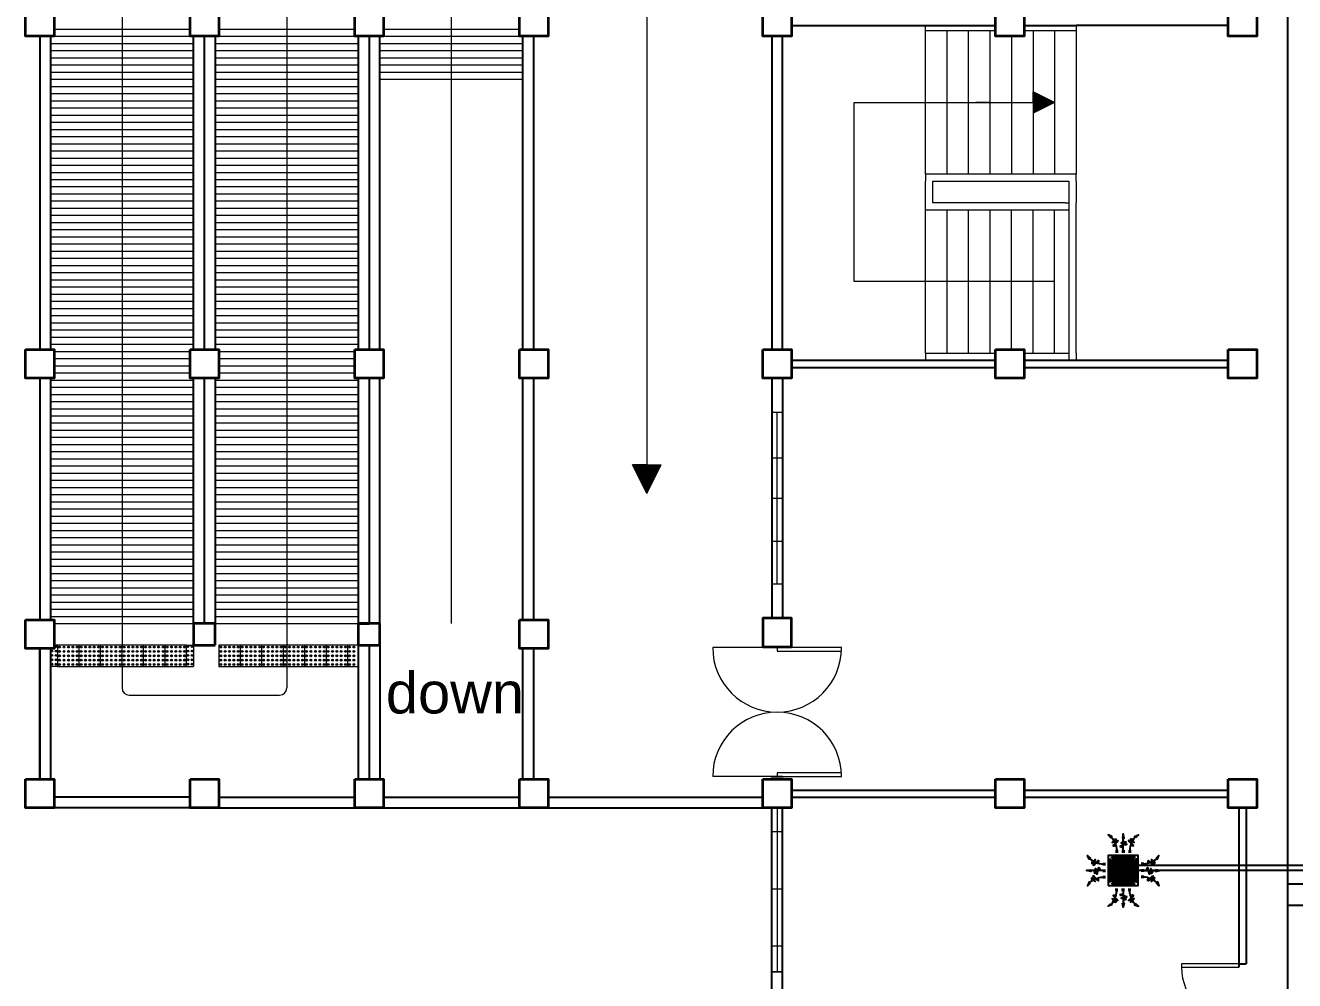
# Model space of a CAD drawing. Header units: millimetres. Extents: x 103 to 228, y 86 to 129.
# Drawn here: x 103.2 to 120.93, y 95.82 to 109.16 of the extents above; entities that cross this region are included whole.
import ezdxf

# ---------------------------------------------------------------- set-up
doc = ezdxf.new("R2010")
doc.units = ezdxf.units.MM
for name, color, linetype in [('AIR', 7, 'Continuous'), ('AIR-00', 8, 'Continuous'), ('AIR-01', 105, 'Continuous'), ('AIR-02', 2, 'Continuous'), ('AIR-04', 40, 'Continuous'), ('exhaust', 130, 'Continuous'), ('fcu line', 3, 'Continuous'), ('fcu return', 240, 'Continuous')]:
    doc.layers.add(name, color=color, linetype=linetype)
doc.styles.add('SWISSLT175', font='swissl.ttf', dxfattribs={"height": 0.175})

# ---------------------------------------------------------------- blocks, each defined once
blk = doc.blocks.new('FCU-13000P (CASSETTE SPLIT)')
at = {"layer": 'AIR-00', "ltscale": 3}
for p, q in [((0, 0.523), (0, 1)), ((-0.193, 0.558), (-0.193, 0.487)), ((-0.162, 0.558), (-0.162, 0.487)), ((-0.016, 0.558), (-0.016, 0.487)), ((0.016, 0.558), (0.016, 0.487)), ((0.162, 0.558), (0.162, 0.487)), ((0.193, 0.558), (0.193, 0.487)), ((-0.523, 0), (-1, 0)), ((-0.558, 0.193), (-0.487, 0.193)), ((-0.558, 0.162), (-0.487, 0.162)), ((-0.558, 0.016), (-0.487, 0.016)), ((0.558, 0.193), (0.487, 0.193)), ((0.558, 0.162), (0.487, 0.162)), ((0.558, 0.016), (0.487, 0.016)), ((0.523, 0), (1, 0)), ((-0.558, -0.016), (-0.487, -0.016)), ((-0.558, -0.162), (-0.487, -0.162)), ((-0.558, -0.193), (-0.487, -0.193)), ((0.558, -0.016), (0.487, -0.016)), ((0.558, -0.162), (0.487, -0.162)), ((0.558, -0.193), (0.487, -0.193)), ((-0.193, -0.558), (-0.193, -0.487)), ((-0.162, -0.558), (-0.162, -0.487)), ((-0.016, -0.558), (-0.016, -0.487)), ((0, -0.523), (0, -1)), ((0.016, -0.558), (0.016, -0.487)), ((0.162, -0.558), (0.162, -0.487)), ((0.193, -0.558), (0.193, -0.487))]:
    blk.add_line(p, q, dxfattribs=at)
at = {"layer": 'AIR-00'}
for p, q in [((0.295, -0.295), (-0.295, 0.295)), ((0.295, 0.295), (-0.295, -0.295))]:
    blk.add_line(p, q, dxfattribs=at)
at = {"layer": 'AIR-00', "ltscale": 3}
for points in [[(-0.335, 0.895), (-0.311, 0.932), (-0.416, 0.973)], [(-0.022, 0.89), (0.022, 0.89), (0, 1)], [(0.335, 0.895), (0.311, 0.932), (0.416, 0.973)], [(-0.895, 0.335), (-0.932, 0.311), (-0.973, 0.416)], [(0.895, 0.335), (0.932, 0.311), (0.973, 0.416)], [(-0.89, 0.022), (-0.89, -0.022), (-1, 0)], [(0.89, 0.022), (0.89, -0.022), (1, 0)], [(-0.895, -0.335), (-0.932, -0.311), (-0.973, -0.416)], [(0.895, -0.335), (0.932, -0.311), (0.973, -0.416)], [(-0.335, -0.895), (-0.311, -0.932), (-0.416, -0.973)], [(-0.022, -0.89), (0.022, -0.89), (0, -1)], [(0.335, -0.895), (0.311, -0.932), (0.416, -0.973)]]:
    blk.add_lwpolyline(points, close=True, dxfattribs=at)
at = {"layer": 'AIR-00'}
for points in [[(-0.323, 0.914, -0.171809), (-0.178, 0.558), (-0.178, 0.522)], [(0.323, 0.914, 0.171809), (0.178, 0.558), (0.178, 0.522)], [(-0.914, 0.323, 0.171809), (-0.558, 0.178), (-0.522, 0.178)], [(0.914, 0.323, -0.171809), (0.558, 0.178), (0.522, 0.178)], [(-0.914, -0.323, -0.171809), (-0.558, -0.178), (-0.522, -0.178)], [(0.914, -0.323, 0.171809), (0.558, -0.178), (0.522, -0.178)], [(-0.323, -0.914, 0.171809), (-0.178, -0.558), (-0.178, -0.522)], [(0.323, -0.914, -0.171809), (0.178, -0.558), (0.178, -0.522)]]:
    blk.add_lwpolyline(points, format="xyb", dxfattribs=at)
for points in [[(-0.26, -0.26), (0.26, -0.26), (0.26, 0.26), (-0.26, 0.26)], [(-0.21, -0.21), (0.21, -0.21), (0.21, 0.21), (-0.21, 0.21)], [(-0.16, -0.16), (0.16, -0.16), (0.16, 0.16), (-0.16, 0.16)], [(-0.11, -0.11), (0.11, -0.11), (0.11, 0.11), (-0.11, 0.11)], [(-0.06, -0.06), (0.06, -0.06), (0.06, 0.06), (-0.06, 0.06)]]:
    blk.add_lwpolyline(points, close=True, dxfattribs=at)
at = {"layer": 'AIR-00', "ltscale": 3}
for points in [[(-0.268, 0.84), (-0.231, 0.852), (-0.134, 0.882), (-0.422, 0.704), (0.005, 0.903), (-0.358, 0.645), (-0.239, 0.678), (-0.199, 0.69)], [(0.268, 0.84), (0.231, 0.852), (0.134, 0.882), (0.422, 0.704), (-0.005, 0.903), (0.358, 0.645), (0.239, 0.678), (0.199, 0.69)], [(-0.84, 0.268), (-0.852, 0.231), (-0.882, 0.134), (-0.704, 0.422), (-0.903, -0.005), (-0.645, 0.358), (-0.678, 0.239), (-0.69, 0.199)], [(0.84, 0.268), (0.852, 0.231), (0.882, 0.134), (0.704, 0.422), (0.903, -0.005), (0.645, 0.358), (0.678, 0.239), (0.69, 0.199)], [(-0.84, -0.268), (-0.852, -0.231), (-0.882, -0.134), (-0.704, -0.422), (-0.903, 0.005), (-0.645, -0.358), (-0.678, -0.239), (-0.69, -0.199)], [(0.84, -0.268), (0.852, -0.231), (0.882, -0.134), (0.704, -0.422), (0.903, 0.005), (0.645, -0.358), (0.678, -0.239), (0.69, -0.199)], [(-0.268, -0.84), (-0.231, -0.852), (-0.134, -0.882), (-0.422, -0.704), (0.005, -0.903), (-0.358, -0.645), (-0.239, -0.678), (-0.199, -0.69)], [(0.268, -0.84), (0.231, -0.852), (0.134, -0.882), (0.422, -0.704), (-0.005, -0.903), (0.358, -0.645), (0.239, -0.678), (0.199, -0.69)]]:
    blk.add_open_spline(points, degree=3, knots=[0.0032834, 0.0032834, 0.0032834, 0.0032834, 0.0712567, 0.1924075, 0.3347111, 0.5062145, 0.5813292, 0.5813292, 0.5813292, 0.5813292], dxfattribs=at)
for points in [[(0, 0.8), (0.077, 0.776), (-0.058, 0.755), (0.098, 0.718), (-0.087, 0.663), (0, 0.631)], [(-0.8, 0), (-0.776, -0.077), (-0.755, 0.058), (-0.718, -0.098), (-0.663, 0.087), (-0.631, 0)], [(0.8, 0), (0.776, -0.077), (0.755, 0.058), (0.718, -0.098), (0.663, 0.087), (0.631, 0)], [(0, -0.8), (0.077, -0.776), (-0.058, -0.755), (0.098, -0.718), (-0.087, -0.663), (0, -0.631)]]:
    blk.add_spline(points, degree=3, dxfattribs=at)
for points in [[(-0.416, 0.973), (-0.335, 0.895), (-0.311, 0.932)], [(0, 1), (-0.022, 0.89), (0.022, 0.89)], [(0.416, 0.973), (0.335, 0.895), (0.311, 0.932)], [(-0.973, 0.416), (-0.895, 0.335), (-0.932, 0.311)], [(0.973, 0.416), (0.895, 0.335), (0.932, 0.311)], [(-1, 0), (-0.89, 0.022), (-0.89, -0.022)], [(1, 0), (0.89, 0.022), (0.89, -0.022)], [(-0.973, -0.416), (-0.895, -0.335), (-0.932, -0.311)], [(0.973, -0.416), (0.895, -0.335), (0.932, -0.311)], [(-0.416, -0.973), (-0.335, -0.895), (-0.311, -0.932)], [(0, -1), (-0.022, -0.89), (0.022, -0.89)], [(0.416, -0.973), (0.335, -0.895), (0.311, -0.932)]]:
    blk.add_solid(points, dxfattribs=at)
at = {"layer": 'AIR-01'}
for points in [[(-0.31, 0.372), (0.31, 0.372), (0.31, 0.348), (-0.31, 0.348)], [(-0.373, 0.31), (-0.348, 0.31), (-0.348, -0.31), (-0.373, -0.31)], [(0.372, 0.31), (0.348, 0.31), (0.348, -0.31), (0.372, -0.31)], [(-0.31, -0.373), (0.31, -0.373), (0.31, -0.348), (-0.31, -0.348)]]:
    blk.add_lwpolyline(points, close=True, dxfattribs=at)
at = {"layer": 'AIR-02'}
blk.add_lwpolyline([(-0.26, -0.31), (0.26, -0.31, 0.414214), (0.31, -0.26), (0.31, 0.26, 0.414214), (0.26, 0.31), (-0.26, 0.31, 0.414214), (-0.31, 0.26), (-0.31, -0.26, 0.414214)], format="xyb", close=True, dxfattribs=at)
at = {"layer": 'AIR-04'}
blk.add_lwpolyline([(-0.41, -0.41), (0.41, -0.41), (0.41, 0.41), (-0.41, 0.41)], close=True, dxfattribs=at)

msp = doc.modelspace()

# ---------------------------------------------------------------- linework, layer by layer
at = {"color": 8, "lineweight": 9}
for p, q in [((104.55, 113.707), (104.55, 100.507)), ((109.15, 100.807), (109.15, 113.707)), ((106.85, 110.891), (106.85, 99.907)), ((111.879, 110.339), (111.879, 103.021)), ((103.6, 109.107), (105.5, 109.107)), ((105.9, 109.107), (107.8, 109.107)), ((108.2, 109.107), (110.1, 109.107)), ((115.775, 109.082), (115.775, 109.157)), ((115.775, 107.082), (115.775, 109.082)), ((116.75, 109.082), (115.775, 109.082)), ((116.075, 107.082), (116.075, 109.082)), ((116.375, 107.082), (116.375, 109.082)), ((116.675, 107.082), (116.675, 109.082)), ((117.875, 109.082), (117.15, 109.082)), ((117.275, 109.082), (117.275, 107.082)), ((117.575, 109.082), (117.575, 107.082)), ((117.875, 109.157), (117.875, 109.082)), ((117.875, 109.082), (117.875, 107.082)), ((103.55, 109.007), (105.55, 109.007)), ((103.55, 108.907), (105.55, 108.907)), ((105.85, 109.007), (107.85, 109.007)), ((105.85, 108.907), (107.85, 108.907)), ((108.15, 109.007), (110.15, 109.007)), ((108.15, 108.907), (110.15, 108.907)), ((116.975, 109.007), (116.975, 107.082)), ((103.55, 108.807), (105.55, 108.807)), ((103.55, 108.707), (105.55, 108.707)), ((105.85, 108.807), (107.85, 108.807)), ((105.85, 108.707), (107.85, 108.707)), ((108.15, 108.807), (110.15, 108.807)), ((108.15, 108.707), (110.15, 108.707)), ((103.55, 108.607), (105.55, 108.607)), ((103.55, 108.507), (105.55, 108.507)), ((105.85, 108.607), (107.85, 108.607)), ((105.85, 108.507), (107.85, 108.507)), ((108.15, 108.607), (110.15, 108.607)), ((108.15, 108.507), (110.15, 108.507)), ((103.55, 108.407), (105.55, 108.407)), ((105.85, 108.407), (107.85, 108.407)), ((108.15, 108.407), (110.15, 108.407)), ((103.55, 108.307), (105.55, 108.307)), ((103.55, 108.207), (105.55, 108.207)), ((105.85, 108.307), (107.85, 108.307)), ((105.85, 108.207), (107.85, 108.207)), ((117.275, 108.082), (117.275, 108.232)), ((117.575, 108.082), (117.275, 108.232)), ((117.285, 108.082), (117.285, 108.227)), ((117.295, 108.082), (117.295, 108.222)), ((117.305, 108.082), (117.305, 108.217)), ((117.315, 108.082), (117.315, 108.212)), ((117.325, 108.082), (117.325, 108.207)), ((117.335, 108.082), (117.335, 108.202)), ((117.345, 108.082), (117.345, 108.197)), ((117.355, 108.082), (117.355, 108.192)), ((117.365, 108.082), (117.365, 108.187)), ((117.375, 108.082), (117.375, 108.182)), ((117.385, 108.082), (117.385, 108.177)), ((117.395, 108.082), (117.395, 108.172)), ((117.405, 108.082), (117.405, 108.167)), ((117.415, 108.082), (117.415, 108.162)), ((117.425, 108.082), (117.425, 108.157)), ((117.435, 108.082), (117.435, 108.152)), ((103.55, 108.107), (105.55, 108.107)), ((103.55, 108.007), (105.55, 108.007)), ((105.85, 108.107), (107.85, 108.107)), ((105.85, 108.007), (107.85, 108.007)), ((114.775, 105.582), (114.775, 108.082)), ((114.775, 108.082), (117.275, 108.082)), ((116.675, 108.082), (116.475, 108.082)), ((116.675, 108.082), (116.875, 108.082)), ((117.275, 108.082), (117.575, 108.082)), ((117.275, 108.082), (117.275, 107.932)), ((117.575, 108.082), (117.275, 107.932)), ((117.285, 108.082), (117.285, 107.937)), ((117.295, 108.082), (117.295, 107.942)), ((117.305, 108.082), (117.305, 107.947)), ((117.315, 108.082), (117.315, 107.952)), ((117.325, 108.082), (117.325, 107.957)), ((117.335, 108.082), (117.335, 107.962)), ((117.345, 108.082), (117.345, 107.967)), ((117.355, 108.082), (117.355, 107.972)), ((117.365, 108.082), (117.365, 107.977)), ((117.375, 108.082), (117.375, 107.982)), ((117.385, 108.082), (117.385, 107.987)), ((117.395, 108.082), (117.395, 107.992)), ((117.405, 108.082), (117.405, 107.997)), ((117.415, 108.082), (117.415, 108.002)), ((117.425, 108.082), (117.425, 108.007)), ((117.435, 108.082), (117.435, 108.012)), ((117.445, 108.082), (117.445, 108.147)), ((117.445, 108.082), (117.445, 108.017)), ((117.455, 108.082), (117.455, 108.142)), ((117.455, 108.082), (117.455, 108.022)), ((117.465, 108.082), (117.465, 108.137)), ((117.465, 108.082), (117.465, 108.027)), ((117.475, 108.082), (117.475, 108.132)), ((117.475, 108.082), (117.475, 108.032)), ((117.485, 108.082), (117.485, 108.127)), ((117.485, 108.082), (117.485, 108.037)), ((117.495, 108.082), (117.495, 108.122)), ((117.495, 108.082), (117.495, 108.042)), ((117.505, 108.082), (117.505, 108.117)), ((117.505, 108.082), (117.505, 108.047)), ((117.515, 108.082), (117.515, 108.112)), ((117.515, 108.082), (117.515, 108.052)), ((117.525, 108.082), (117.525, 108.107)), ((117.525, 108.082), (117.525, 108.057)), ((117.535, 108.082), (117.535, 108.102)), ((117.535, 108.082), (117.535, 108.062)), ((117.545, 108.082), (117.545, 108.097)), ((117.545, 108.082), (117.545, 108.067)), ((117.555, 108.082), (117.555, 108.092)), ((117.555, 108.082), (117.555, 108.072)), ((117.565, 108.082), (117.565, 108.087)), ((117.565, 108.082), (117.565, 108.077)), ((103.55, 107.907), (105.55, 107.907)), ((103.55, 107.807), (105.55, 107.807)), ((105.85, 107.907), (107.85, 107.907)), ((105.85, 107.807), (107.85, 107.807)), ((103.55, 107.707), (105.55, 107.707)), ((105.85, 107.707), (107.85, 107.707)), ((103.55, 107.607), (105.55, 107.607)), ((103.55, 107.507), (105.55, 107.507)), ((105.85, 107.607), (107.85, 107.607)), ((105.85, 107.507), (107.85, 107.507)), ((103.55, 107.407), (105.55, 107.407)), ((103.55, 107.307), (105.55, 107.307)), ((105.85, 107.407), (107.85, 107.407)), ((105.85, 107.307), (107.85, 107.307)), ((103.55, 107.207), (105.55, 107.207)), ((103.55, 107.107), (105.55, 107.107)), ((105.85, 107.207), (107.85, 107.207)), ((105.85, 107.107), (107.85, 107.107)), ((103.55, 107.007), (105.55, 107.007)), ((103.55, 106.907), (105.55, 106.907)), ((105.55, 106.957), (105.55, 106.657)), ((105.85, 107.007), (107.85, 107.007)), ((105.85, 106.657), (105.85, 106.957)), ((105.85, 106.907), (107.85, 106.907)), ((107.85, 106.957), (107.85, 106.657)), ((108.15, 106.657), (108.15, 106.957)), ((110.15, 106.957), (110.15, 106.657)), ((117.875, 107.082), (115.775, 107.082)), ((115.775, 107.082), (115.775, 106.982)), ((115.775, 106.682), (115.775, 106.982)), ((115.875, 106.682), (115.875, 106.982)), ((115.875, 106.982), (117.725, 106.982)), ((117.725, 106.982), (117.775, 106.982)), ((117.775, 106.982), (117.775, 106.682)), ((117.875, 106.982), (117.875, 107.082)), ((117.875, 106.982), (117.875, 106.682)), ((103.55, 106.807), (105.55, 106.807)), ((105.85, 106.807), (107.85, 106.807)), ((103.55, 106.707), (105.55, 106.707)), ((103.55, 106.607), (105.55, 106.607)), ((105.85, 106.707), (107.85, 106.707)), ((105.85, 106.607), (107.85, 106.607)), ((115.775, 104.582), (115.775, 106.682)), ((115.775, 106.582), (117.775, 106.582)), ((117.725, 106.682), (115.875, 106.682)), ((116.075, 104.582), (116.075, 106.582)), ((116.375, 104.582), (116.375, 106.582)), ((116.675, 104.582), (116.675, 106.582)), ((116.975, 104.632), (116.975, 106.582)), ((117.275, 104.582), (117.275, 106.582)), ((117.575, 104.582), (117.575, 106.582)), ((117.725, 106.682), (117.775, 106.682)), ((117.775, 106.682), (117.775, 104.482)), ((117.875, 106.582), (117.875, 106.682)), ((117.875, 104.582), (117.875, 106.582)), ((103.55, 106.507), (105.55, 106.507)), ((103.55, 106.407), (105.55, 106.407)), ((105.85, 106.507), (107.85, 106.507)), ((105.85, 106.407), (107.85, 106.407)), ((103.55, 106.307), (105.55, 106.307)), ((103.55, 106.207), (105.55, 106.207)), ((105.85, 106.307), (107.85, 106.307)), ((105.85, 106.207), (107.85, 106.207)), ((103.55, 106.107), (105.55, 106.107)), ((105.85, 106.107), (107.85, 106.107)), ((103.55, 106.007), (105.55, 106.007)), ((103.55, 105.907), (105.55, 105.907)), ((105.85, 106.007), (107.85, 106.007)), ((105.85, 105.907), (107.85, 105.907)), ((103.55, 105.807), (105.55, 105.807)), ((103.55, 105.707), (105.55, 105.707)), ((105.85, 105.807), (107.85, 105.807)), ((105.85, 105.707), (107.85, 105.707)), ((103.55, 105.607), (105.55, 105.607)), ((103.55, 105.507), (105.55, 105.507)), ((105.85, 105.607), (107.85, 105.607)), ((105.85, 105.507), (107.85, 105.507)), ((115.775, 105.582), (114.775, 105.582)), ((117.575, 105.582), (115.775, 105.582)), ((103.55, 105.407), (105.55, 105.407)), ((105.85, 105.407), (107.85, 105.407)), ((103.55, 105.307), (105.55, 105.307)), ((103.55, 105.207), (105.55, 105.207)), ((105.85, 105.307), (107.85, 105.307)), ((105.85, 105.207), (107.85, 105.207)), ((103.55, 105.107), (105.55, 105.107)), ((103.55, 105.007), (105.55, 105.007)), ((105.85, 105.107), (107.85, 105.107)), ((105.85, 105.007), (107.85, 105.007)), ((103.55, 104.907), (105.55, 104.907)), ((103.55, 104.807), (105.55, 104.807)), ((105.85, 104.907), (107.85, 104.907)), ((105.85, 104.807), (107.85, 104.807)), ((103.55, 104.707), (105.55, 104.707)), ((103.6, 104.607), (105.5, 104.607)), ((105.85, 104.707), (107.85, 104.707)), ((105.9, 104.607), (107.8, 104.607)), ((103.6, 104.507), (105.5, 104.507)), ((105.9, 104.507), (107.8, 104.507)), ((115.775, 104.582), (115.775, 104.482)), ((115.775, 104.582), (116.75, 104.582)), ((117.15, 104.582), (117.775, 104.582)), ((117.875, 104.582), (117.875, 104.482)), ((103.6, 104.407), (105.5, 104.407)), ((103.6, 104.307), (105.5, 104.307)), ((105.9, 104.407), (107.8, 104.407)), ((105.9, 104.307), (107.8, 104.307)), ((103.55, 104.207), (105.55, 104.207)), ((103.55, 104.107), (105.55, 104.107)), ((105.85, 104.207), (107.85, 104.207)), ((105.85, 104.107), (107.85, 104.107)), ((103.55, 104.007), (105.55, 104.007)), ((103.55, 103.907), (105.55, 103.907)), ((105.85, 104.007), (107.85, 104.007)), ((105.85, 103.907), (107.85, 103.907)), ((103.55, 103.807), (105.55, 103.807)), ((105.85, 103.807), (107.85, 103.807)), ((113.625, 103.757), (113.775, 103.757)), ((113.625, 102.557), (113.625, 103.757)), ((113.7, 101.357), (113.7, 103.757)), ((113.775, 103.757), (113.775, 101.357)), ((103.55, 103.707), (105.55, 103.707)), ((103.55, 103.607), (105.55, 103.607)), ((105.85, 103.707), (107.85, 103.707)), ((105.85, 103.607), (107.85, 103.607)), ((103.55, 103.507), (105.55, 103.507)), ((103.55, 103.407), (105.55, 103.407)), ((105.85, 103.507), (107.85, 103.507)), ((105.85, 103.407), (107.85, 103.407)), ((103.55, 103.307), (105.55, 103.307)), ((103.55, 103.207), (105.55, 103.207)), ((105.85, 103.307), (107.85, 103.307)), ((105.85, 103.207), (107.85, 103.207)), ((103.55, 103.107), (105.55, 103.107)), ((103.55, 103.007), (105.55, 103.007)), ((105.85, 103.107), (107.85, 103.107)), ((105.85, 103.007), (107.85, 103.007)), ((111.879, 103.021), (111.679, 103.021)), ((111.879, 102.621), (111.679, 103.021)), ((111.879, 103.011), (111.684, 103.011)), ((111.879, 103.021), (112.079, 103.021)), ((111.879, 102.621), (112.079, 103.021)), ((111.879, 103.011), (112.074, 103.011)), ((113.625, 103.12), (113.775, 103.12)), ((103.55, 102.907), (105.55, 102.907)), ((105.85, 102.907), (107.85, 102.907)), ((111.879, 103.001), (111.689, 103.001)), ((111.879, 102.991), (111.694, 102.991)), ((111.879, 102.981), (111.699, 102.981)), ((111.879, 102.971), (111.704, 102.971)), ((111.879, 102.961), (111.709, 102.961)), ((111.879, 102.951), (111.714, 102.951)), ((111.879, 102.941), (111.719, 102.941)), ((111.879, 102.931), (111.724, 102.931)), ((111.879, 102.931), (111.724, 102.931)), ((111.879, 102.921), (111.729, 102.921)), ((111.879, 102.911), (111.734, 102.911)), ((111.879, 102.901), (111.739, 102.901)), ((111.879, 102.891), (111.744, 102.891)), ((111.879, 102.881), (111.749, 102.881)), ((111.879, 102.871), (111.754, 102.871)), ((111.879, 102.861), (111.759, 102.861)), ((111.879, 102.851), (111.764, 102.851)), ((111.879, 102.841), (111.769, 102.841)), ((111.879, 102.831), (111.774, 102.831)), ((111.879, 103.001), (112.069, 103.001)), ((112.064, 102.991), (111.879, 102.991)), ((112.059, 102.981), (111.879, 102.981)), ((112.054, 102.971), (111.879, 102.971)), ((112.049, 102.961), (111.879, 102.961)), ((112.044, 102.951), (111.879, 102.951)), ((112.039, 102.941), (111.879, 102.941)), ((112.034, 102.931), (111.879, 102.931)), ((112.034, 102.931), (111.879, 102.931)), ((112.029, 102.921), (111.879, 102.921)), ((112.024, 102.911), (111.879, 102.911)), ((112.019, 102.901), (111.879, 102.901)), ((112.014, 102.891), (111.879, 102.891)), ((112.009, 102.881), (111.879, 102.881)), ((112.004, 102.871), (111.879, 102.871)), ((111.999, 102.861), (111.879, 102.861)), ((111.994, 102.851), (111.879, 102.851)), ((111.989, 102.841), (111.879, 102.841)), ((111.984, 102.831), (111.879, 102.831)), ((103.55, 102.807), (105.55, 102.807)), ((103.55, 102.707), (105.55, 102.707)), ((105.85, 102.807), (107.85, 102.807)), ((105.85, 102.707), (107.85, 102.707)), ((111.879, 102.821), (111.779, 102.821)), ((111.879, 102.811), (111.784, 102.811)), ((111.879, 102.801), (111.789, 102.801)), ((111.879, 102.791), (111.794, 102.791)), ((111.879, 102.781), (111.799, 102.781)), ((111.879, 102.771), (111.804, 102.771)), ((111.879, 102.761), (111.809, 102.761)), ((111.879, 102.751), (111.814, 102.751)), ((111.879, 102.741), (111.819, 102.741)), ((111.879, 102.731), (111.824, 102.731)), ((111.879, 102.721), (111.829, 102.721)), ((111.879, 102.711), (111.834, 102.711)), ((111.879, 102.701), (111.839, 102.701)), ((111.879, 102.691), (111.844, 102.691)), ((111.879, 102.681), (111.849, 102.681)), ((111.879, 102.671), (111.854, 102.671)), ((111.879, 102.661), (111.859, 102.661)), ((111.979, 102.821), (111.879, 102.821)), ((111.974, 102.811), (111.879, 102.811)), ((111.969, 102.801), (111.879, 102.801)), ((111.964, 102.791), (111.879, 102.791)), ((111.959, 102.781), (111.879, 102.781)), ((111.954, 102.771), (111.879, 102.771)), ((111.949, 102.761), (111.879, 102.761)), ((111.944, 102.751), (111.879, 102.751)), ((111.939, 102.741), (111.879, 102.741)), ((111.934, 102.731), (111.879, 102.731)), ((111.929, 102.721), (111.879, 102.721)), ((111.924, 102.711), (111.879, 102.711)), ((111.919, 102.701), (111.879, 102.701)), ((111.914, 102.691), (111.879, 102.691)), ((111.909, 102.681), (111.879, 102.681)), ((111.904, 102.671), (111.879, 102.671)), ((111.899, 102.661), (111.879, 102.661)), ((103.55, 102.607), (105.55, 102.607)), ((103.55, 102.507), (105.55, 102.507)), ((105.85, 102.607), (107.85, 102.607)), ((105.85, 102.507), (107.85, 102.507)), ((111.879, 102.651), (111.864, 102.651)), ((111.879, 102.641), (111.869, 102.641)), ((111.879, 102.631), (111.874, 102.631)), ((111.894, 102.651), (111.879, 102.651)), ((111.889, 102.641), (111.879, 102.641)), ((111.884, 102.631), (111.879, 102.631)), ((113.625, 102.557), (113.625, 101.357)), ((113.625, 102.557), (113.775, 102.557)), ((103.55, 102.407), (105.55, 102.407)), ((103.55, 102.307), (105.55, 102.307)), ((105.85, 102.407), (107.85, 102.407)), ((105.85, 102.307), (107.85, 102.307)), ((103.55, 102.207), (105.55, 102.207)), ((105.85, 102.207), (107.85, 102.207)), ((103.55, 102.107), (105.55, 102.107)), ((103.55, 102.007), (105.55, 102.007)), ((105.85, 102.107), (107.85, 102.107)), ((105.85, 102.007), (107.85, 102.007)), ((113.625, 101.957), (113.775, 101.957)), ((103.55, 101.907), (105.55, 101.907)), ((103.55, 101.807), (105.55, 101.807)), ((105.85, 101.907), (107.85, 101.907)), ((105.85, 101.807), (107.85, 101.807)), ((103.55, 101.707), (105.55, 101.707)), ((103.55, 101.607), (105.55, 101.607)), ((105.85, 101.707), (107.85, 101.707)), ((105.85, 101.607), (107.85, 101.607)), ((103.55, 101.507), (105.55, 101.507)), ((105.85, 101.507), (107.85, 101.507)), ((103.55, 101.407), (105.55, 101.407)), ((103.55, 101.307), (105.55, 101.307)), ((105.85, 101.407), (107.85, 101.407)), ((105.85, 101.307), (107.85, 101.307)), ((113.775, 101.357), (113.625, 101.357)), ((103.55, 101.207), (105.55, 101.207)), ((103.55, 101.107), (105.55, 101.107)), ((105.85, 101.207), (107.85, 101.207)), ((105.85, 101.107), (107.85, 101.107)), ((103.55, 101.007), (105.55, 101.007)), ((103.55, 100.907), (105.55, 100.907)), ((105.85, 101.007), (107.85, 101.007)), ((105.85, 100.907), (107.85, 100.907)), ((103.6, 100.807), (105.55, 100.807)), ((105.85, 100.807), (107.85, 100.807)), ((103.65, 100.507), (103.6, 100.507)), ((103.95, 100.507), (103.65, 100.507)), ((103.65, 100.507), (103.65, 100.207)), ((103.95, 100.207), (103.95, 100.507)), ((104.25, 100.507), (103.95, 100.507)), ((104.25, 100.207), (104.25, 100.507)), ((104.55, 100.507), (104.25, 100.507)), ((104.55, 100.207), (104.55, 100.507)), ((104.85, 100.507), (104.55, 100.507)), ((104.85, 100.207), (104.85, 100.507)), ((105.15, 100.507), (104.85, 100.507)), ((105.15, 100.207), (105.15, 100.507)), ((105.45, 100.507), (105.15, 100.507)), ((105.45, 100.207), (105.45, 100.507)), ((105.45, 100.507), (105.55, 100.507)), ((105.55, 100.507), (105.55, 100.207)), ((106.2, 100.507), (105.9, 100.507)), ((105.9, 100.507), (105.9, 100.207)), ((106.5, 100.507), (106.2, 100.507)), ((106.2, 100.507), (106.2, 100.207)), ((106.8, 100.507), (106.5, 100.507)), ((106.5, 100.507), (106.5, 100.207)), ((107.1, 100.507), (106.8, 100.507)), ((106.8, 100.507), (106.8, 100.207)), ((107.4, 100.507), (107.1, 100.507)), ((107.1, 100.507), (107.1, 100.207)), ((107.7, 100.507), (107.4, 100.507)), ((107.4, 100.507), (107.4, 100.207)), ((108, 100.507), (107.7, 100.507)), ((107.7, 100.507), (107.7, 100.207)), ((103.65, 100.207), (103.55, 100.207)), ((103.65, 100.207), (103.95, 100.207)), ((103.95, 100.207), (104.25, 100.207)), ((104.25, 100.207), (104.55, 100.207)), ((104.55, 100.207), (104.85, 100.207)), ((104.55, 100.207), (104.55, 99.907)), ((104.85, 100.207), (105.15, 100.207)), ((105.15, 100.207), (105.45, 100.207)), ((105.45, 100.207), (105.55, 100.207)), ((105.9, 100.207), (106.2, 100.207)), ((106.2, 100.207), (106.5, 100.207)), ((106.5, 100.207), (106.8, 100.207)), ((106.8, 100.207), (107.1, 100.207)), ((107.1, 100.207), (107.4, 100.207)), ((107.4, 100.207), (107.7, 100.207)), ((107.7, 100.207), (107.85, 100.207)), ((104.65, 99.807), (106.75, 99.807)), ((113.625, 95.945), (113.625, 98.232)), ((113.7, 98.232), (113.7, 95.945)), ((113.625, 97.101), (113.625, 97.901)), ((113.625, 97.901), (113.775, 97.901)), ((113.775, 97.901), (113.775, 96.301)), ((113.625, 97.101), (113.775, 97.101)), ((113.775, 96.301), (113.625, 96.301)), ((113.625, 95.945), (113.775, 95.945))]:
    msp.add_line(p, q, dxfattribs=at)
at = {"color": 8, "lineweight": 25}
for p, q in [((113.9, 109.157), (116.75, 109.157)), ((117.15, 109.157), (117.875, 109.157)), ((120, 109.157), (117.875, 109.157)), ((103.4, 109.007), (103.4, 104.632)), ((103.55, 109.007), (103.55, 104.632)), ((105.55, 104.632), (105.55, 109.007)), ((105.7, 104.632), (105.7, 109.007)), ((105.85, 109.007), (105.85, 104.632)), ((107.85, 109.007), (107.85, 104.632)), ((108, 109.007), (108, 104.632)), ((108.15, 104.632), (108.15, 109.007)), ((110.15, 104.632), (110.15, 109.007)), ((110.3, 104.632), (110.3, 109.007)), ((113.625, 109.007), (113.625, 104.632)), ((113.775, 107.082), (113.775, 109.007)), ((113.775, 106.982), (113.775, 107.082)), ((113.775, 106.682), (113.775, 106.982)), ((113.775, 106.582), (113.775, 106.682)), ((113.775, 104.632), (113.775, 106.582)), ((113.9, 104.482), (116.75, 104.482)), ((117.15, 104.482), (120, 104.482)), ((113.9, 104.382), (116.75, 104.382)), ((117.15, 104.382), (120, 104.382)), ((103.4, 104.232), (103.4, 100.857)), ((103.55, 104.232), (103.55, 100.857)), ((105.55, 100.807), (105.55, 104.232)), ((105.7, 100.807), (105.7, 104.232)), ((105.85, 104.232), (105.85, 100.807)), ((107.85, 104.232), (107.85, 100.807)), ((108, 104.232), (108, 100.807)), ((108.15, 100.807), (108.15, 104.232)), ((110.15, 100.857), (110.15, 104.232)), ((110.3, 100.857), (110.3, 104.232)), ((113.625, 104.232), (113.625, 100.882)), ((113.775, 104.232), (113.775, 100.882)), ((107.85, 100.807), (107.85, 98.632)), ((108.15, 100.807), (108.15, 98.632)), ((103.4, 98.632), (103.4, 100.457)), ((103.4, 100.457), (103.4, 98.632)), ((103.55, 100.457), (103.55, 98.632)), ((108, 100.507), (108, 98.632)), ((110.15, 98.632), (110.15, 100.457)), ((110.3, 98.632), (110.3, 100.457)), ((113.625, 100.482), (113.625, 100.47)), ((113.775, 100.47), (113.625, 100.47)), ((113.775, 100.482), (113.775, 100.47)), ((113.625, 98.67), (113.775, 98.67)), ((113.625, 98.657), (113.625, 98.67)), ((113.775, 98.657), (113.775, 98.67)), ((113.9, 98.482), (116.75, 98.482)), ((117.15, 98.482), (120, 98.482)), ((105.5, 98.382), (103.6, 98.382)), ((105.5, 98.232), (103.6, 98.232)), ((105.9, 98.382), (107.8, 98.382)), ((105.9, 98.232), (110.1, 98.232)), ((108.2, 98.382), (110.1, 98.382)), ((110.5, 98.382), (113.5, 98.382)), ((110.5, 98.232), (113.5, 98.232)), ((113.625, 92.632), (113.625, 98.232)), ((113.775, 92.632), (113.775, 98.232)), ((113.9, 98.382), (116.75, 98.382)), ((117.15, 98.382), (120, 98.382)), ((120.15, 98.232), (120.15, 96.007)), ((120.25, 98.232), (120.25, 96.057)), ((120.15, 96.057), (120.25, 96.057))]:
    msp.add_line(p, q, dxfattribs=at)
at = {"color": 8, "lineweight": 35}
for p, q in [((105.55, 100.807), (105.55, 100.507)), ((105.85, 100.807), (105.55, 100.807)), ((105.55, 100.807), (105.55, 100.507)), ((105.85, 100.507), (105.85, 100.807)), ((105.85, 100.507), (105.85, 100.807)), ((107.85, 100.807), (108, 100.807)), ((107.85, 100.807), (107.85, 100.507)), ((108.15, 100.807), (107.85, 100.807)), ((107.85, 100.807), (107.85, 100.507)), ((108.15, 100.507), (108.15, 100.807)), ((108.15, 100.507), (108.15, 100.807)), ((105.55, 100.507), (105.85, 100.507)), ((107.85, 100.507), (108.15, 100.507)), ((107.85, 100.507), (108.15, 100.507))]:
    msp.add_line(p, q, dxfattribs=at)
at = {"color": 8, "lineweight": 13}
for p, q in [((113.7, 100.47), (112.8, 100.47)), ((114.6, 100.47), (113.7, 100.47)), ((113.7, 100.47), (113.7, 100.42)), ((113.7, 100.42), (114.6, 100.42)), ((114.6, 100.42), (114.6, 100.47)), ((113.7, 98.67), (112.8, 98.67)), ((114.6, 98.72), (113.7, 98.72)), ((113.7, 98.72), (113.7, 98.67)), ((113.7, 98.67), (114.6, 98.67)), ((114.6, 98.67), (114.6, 98.72))]:
    msp.add_line(p, q, dxfattribs=at)
at = {"color": 8, "lineweight": 35}
for points in [[(103.2, 109.407), (103.6, 109.407), (103.6, 109.007), (103.2, 109.007)], [(105.5, 109.407), (105.9, 109.407), (105.9, 109.007), (105.5, 109.007)], [(107.8, 109.407), (108.2, 109.407), (108.2, 109.007), (107.8, 109.007)], [(110.1, 109.407), (110.5, 109.407), (110.5, 109.007), (110.1, 109.007)], [(113.5, 109.407), (113.9, 109.407), (113.9, 109.007), (113.5, 109.007)], [(116.75, 109.407), (117.15, 109.407), (117.15, 109.007), (116.75, 109.007)], [(120, 109.407), (120.4, 109.407), (120.4, 109.007), (120, 109.007)], [(103.2, 104.632), (103.6, 104.632), (103.6, 104.232), (103.2, 104.232)], [(105.5, 104.632), (105.9, 104.632), (105.9, 104.232), (105.5, 104.232)], [(107.8, 104.632), (108.2, 104.632), (108.2, 104.232), (107.8, 104.232)], [(110.1, 104.632), (110.5, 104.632), (110.5, 104.232), (110.1, 104.232)], [(113.5, 104.632), (113.9, 104.632), (113.9, 104.232), (113.5, 104.232)], [(116.75, 104.632), (117.15, 104.632), (117.15, 104.232), (116.75, 104.232)], [(120, 104.632), (120.4, 104.632), (120.4, 104.232), (120, 104.232)], [(113.5, 100.482), (113.9, 100.482), (113.9, 100.882), (113.5, 100.882)], [(103.2, 100.857), (103.6, 100.857), (103.6, 100.457), (103.2, 100.457)], [(110.1, 100.857), (110.5, 100.857), (110.5, 100.457), (110.1, 100.457)], [(103.2, 98.632), (103.6, 98.632), (103.6, 98.232), (103.2, 98.232)], [(105.5, 98.632), (105.9, 98.632), (105.9, 98.232), (105.5, 98.232)], [(107.8, 98.632), (108.2, 98.632), (108.2, 98.232), (107.8, 98.232)], [(110.1, 98.632), (110.5, 98.632), (110.5, 98.232), (110.1, 98.232)], [(113.5, 98.632), (113.9, 98.632), (113.9, 98.232), (113.5, 98.232)], [(116.75, 98.632), (117.15, 98.632), (117.15, 98.232), (116.75, 98.232)], [(120, 98.632), (120.4, 98.632), (120.4, 98.232), (120, 98.232)]]:
    msp.add_lwpolyline(points, close=True, dxfattribs=at)
at = {"color": 8, "lineweight": 9}
for points in [[(113.625, 101.357), (113.625, 103.757), (113.775, 103.757), (113.775, 101.357)], [(113.625, 103.757), (113.775, 103.757), (113.775, 101.357), (113.625, 101.357)], [(113.625, 98.232), (113.775, 98.232), (113.775, 95.945), (113.625, 95.945)]]:
    msp.add_lwpolyline(points, close=True, dxfattribs=at)
at = {"color": 8, "lineweight": 13, "ltscale": 0.03}
msp.add_lwpolyline([(120.15, 96.007), (120.15, 96.057), (119.35, 96.057), (119.35, 96.007)], close=True, dxfattribs=at)
at = {"color": 8, "lineweight": 9}
for centre, radius in [((103.569, 100.423), 0.013), ((103.569, 100.362), 0.013), ((103.569, 100.423), 0.009), ((103.569, 100.362), 0.009), ((103.63, 100.484), 0.013), ((103.63, 100.423), 0.013), ((103.63, 100.362), 0.013), ((103.63, 100.484), 0.009), ((103.63, 100.423), 0.009), ((103.63, 100.362), 0.009), ((103.678, 100.479), 0.013), ((103.678, 100.418), 0.013), ((103.678, 100.357), 0.013), ((103.678, 100.479), 0.009), ((103.678, 100.418), 0.009), ((103.678, 100.357), 0.009), ((103.739, 100.479), 0.013), ((103.739, 100.418), 0.013), ((103.739, 100.357), 0.013), ((103.739, 100.479), 0.009), ((103.739, 100.418), 0.009), ((103.739, 100.357), 0.009), ((103.8, 100.479), 0.013), ((103.8, 100.418), 0.013), ((103.8, 100.357), 0.013), ((103.8, 100.479), 0.009), ((103.8, 100.418), 0.009), ((103.8, 100.357), 0.009), ((103.861, 100.479), 0.013), ((103.861, 100.418), 0.013), ((103.861, 100.357), 0.013), ((103.861, 100.479), 0.009), ((103.861, 100.418), 0.009), ((103.861, 100.357), 0.009), ((103.922, 100.479), 0.013), ((103.922, 100.418), 0.013), ((103.922, 100.357), 0.013), ((103.922, 100.479), 0.009), ((103.922, 100.418), 0.009), ((103.922, 100.357), 0.009), ((103.978, 100.479), 0.013), ((103.978, 100.418), 0.013), ((103.978, 100.357), 0.013), ((103.978, 100.479), 0.009), ((103.978, 100.418), 0.009), ((103.978, 100.357), 0.009), ((104.039, 100.479), 0.013), ((104.039, 100.418), 0.013), ((104.039, 100.357), 0.013), ((104.039, 100.479), 0.009), ((104.039, 100.418), 0.009), ((104.039, 100.357), 0.009), ((104.1, 100.479), 0.013), ((104.1, 100.418), 0.013), ((104.1, 100.357), 0.013), ((104.1, 100.479), 0.009), ((104.1, 100.418), 0.009), ((104.1, 100.357), 0.009), ((104.161, 100.479), 0.013), ((104.161, 100.418), 0.013), ((104.161, 100.357), 0.013), ((104.161, 100.479), 0.009), ((104.161, 100.418), 0.009), ((104.161, 100.357), 0.009), ((104.222, 100.479), 0.013), ((104.222, 100.418), 0.013), ((104.222, 100.357), 0.013), ((104.222, 100.479), 0.009), ((104.222, 100.418), 0.009), ((104.222, 100.357), 0.009), ((104.278, 100.479), 0.013), ((104.278, 100.418), 0.013), ((104.278, 100.357), 0.013), ((104.278, 100.479), 0.009), ((104.278, 100.418), 0.009), ((104.278, 100.357), 0.009), ((104.339, 100.479), 0.013), ((104.339, 100.418), 0.013), ((104.339, 100.357), 0.013), ((104.339, 100.479), 0.009), ((104.339, 100.418), 0.009), ((104.339, 100.357), 0.009), ((104.4, 100.479), 0.013), ((104.4, 100.418), 0.013), ((104.4, 100.357), 0.013), ((104.4, 100.479), 0.009), ((104.4, 100.418), 0.009), ((104.4, 100.357), 0.009), ((104.461, 100.479), 0.013), ((104.461, 100.418), 0.013), ((104.461, 100.357), 0.013), ((104.461, 100.479), 0.009), ((104.461, 100.418), 0.009), ((104.461, 100.357), 0.009), ((104.522, 100.479), 0.013), ((104.522, 100.418), 0.013), ((104.522, 100.357), 0.013), ((104.522, 100.479), 0.009), ((104.522, 100.418), 0.009), ((104.522, 100.357), 0.009), ((104.578, 100.479), 0.013), ((104.578, 100.418), 0.013), ((104.578, 100.357), 0.013), ((104.578, 100.479), 0.009), ((104.578, 100.418), 0.009), ((104.578, 100.357), 0.009), ((104.639, 100.479), 0.013), ((104.639, 100.418), 0.013), ((104.639, 100.357), 0.013), ((104.639, 100.479), 0.009), ((104.639, 100.418), 0.009), ((104.639, 100.357), 0.009), ((104.7, 100.479), 0.013), ((104.7, 100.418), 0.013), ((104.7, 100.357), 0.013), ((104.7, 100.479), 0.009), ((104.7, 100.418), 0.009), ((104.7, 100.357), 0.009), ((104.761, 100.479), 0.013), ((104.761, 100.418), 0.013), ((104.761, 100.357), 0.013), ((104.761, 100.479), 0.009), ((104.761, 100.418), 0.009), ((104.761, 100.357), 0.009), ((104.822, 100.479), 0.013), ((104.822, 100.418), 0.013), ((104.822, 100.357), 0.013), ((104.822, 100.479), 0.009), ((104.822, 100.418), 0.009), ((104.822, 100.357), 0.009), ((104.878, 100.479), 0.013), ((104.878, 100.418), 0.013), ((104.878, 100.357), 0.013), ((104.878, 100.479), 0.009), ((104.878, 100.418), 0.009), ((104.878, 100.357), 0.009), ((104.939, 100.479), 0.013), ((104.939, 100.418), 0.013), ((104.939, 100.357), 0.013), ((104.939, 100.479), 0.009), ((104.939, 100.418), 0.009), ((104.939, 100.357), 0.009), ((105, 100.479), 0.013), ((105, 100.418), 0.013), ((105, 100.357), 0.013), ((105, 100.479), 0.009), ((105, 100.418), 0.009), ((105, 100.357), 0.009), ((105.061, 100.479), 0.013), ((105.061, 100.418), 0.013), ((105.061, 100.357), 0.013), ((105.061, 100.479), 0.009), ((105.061, 100.418), 0.009), ((105.061, 100.357), 0.009), ((105.122, 100.479), 0.013), ((105.122, 100.418), 0.013), ((105.122, 100.357), 0.013), ((105.122, 100.479), 0.009), ((105.122, 100.418), 0.009), ((105.122, 100.357), 0.009), ((105.178, 100.479), 0.013), ((105.178, 100.418), 0.013), ((105.178, 100.357), 0.013), ((105.178, 100.479), 0.009), ((105.178, 100.418), 0.009), ((105.178, 100.357), 0.009), ((105.239, 100.479), 0.013), ((105.239, 100.418), 0.013), ((105.239, 100.357), 0.013), ((105.239, 100.479), 0.009), ((105.239, 100.418), 0.009), ((105.239, 100.357), 0.009), ((105.3, 100.479), 0.013), ((105.3, 100.418), 0.013), ((105.3, 100.357), 0.013), ((105.3, 100.479), 0.009), ((105.3, 100.418), 0.009), ((105.3, 100.357), 0.009), ((105.361, 100.479), 0.013), ((105.361, 100.418), 0.013), ((105.361, 100.357), 0.013), ((105.361, 100.479), 0.009), ((105.361, 100.418), 0.009), ((105.361, 100.357), 0.009), ((105.422, 100.479), 0.013), ((105.422, 100.418), 0.013), ((105.422, 100.357), 0.013), ((105.422, 100.479), 0.009), ((105.422, 100.418), 0.009), ((105.422, 100.357), 0.009), ((105.469, 100.484), 0.013), ((105.469, 100.423), 0.013), ((105.469, 100.362), 0.013), ((105.469, 100.484), 0.009), ((105.469, 100.423), 0.009), ((105.469, 100.362), 0.009), ((105.53, 100.484), 0.013), ((105.53, 100.423), 0.013), ((105.53, 100.362), 0.013), ((105.53, 100.484), 0.009), ((105.53, 100.423), 0.009), ((105.53, 100.362), 0.009), ((105.928, 100.479), 0.013), ((105.928, 100.418), 0.013), ((105.928, 100.357), 0.013), ((105.928, 100.479), 0.009), ((105.928, 100.418), 0.009), ((105.928, 100.357), 0.009), ((105.989, 100.479), 0.013), ((105.989, 100.418), 0.013), ((105.989, 100.357), 0.013), ((105.989, 100.479), 0.009), ((105.989, 100.418), 0.009), ((105.989, 100.357), 0.009), ((106.05, 100.479), 0.013), ((106.05, 100.418), 0.013), ((106.05, 100.357), 0.013), ((106.05, 100.479), 0.009), ((106.05, 100.418), 0.009), ((106.05, 100.357), 0.009), ((106.111, 100.479), 0.013), ((106.111, 100.418), 0.013), ((106.111, 100.357), 0.013), ((106.111, 100.479), 0.009), ((106.111, 100.418), 0.009), ((106.111, 100.357), 0.009), ((106.172, 100.479), 0.013), ((106.172, 100.418), 0.013), ((106.172, 100.357), 0.013), ((106.172, 100.479), 0.009), ((106.172, 100.418), 0.009), ((106.172, 100.357), 0.009), ((106.228, 100.479), 0.013), ((106.228, 100.418), 0.013), ((106.228, 100.357), 0.013), ((106.228, 100.479), 0.009), ((106.228, 100.418), 0.009), ((106.228, 100.357), 0.009), ((106.289, 100.479), 0.013), ((106.289, 100.418), 0.013), ((106.289, 100.357), 0.013), ((106.289, 100.479), 0.009), ((106.289, 100.418), 0.009), ((106.289, 100.357), 0.009), ((106.35, 100.479), 0.013), ((106.35, 100.418), 0.013), ((106.35, 100.357), 0.013), ((106.35, 100.479), 0.009), ((106.35, 100.418), 0.009), ((106.35, 100.357), 0.009), ((106.411, 100.479), 0.013), ((106.411, 100.418), 0.013), ((106.411, 100.357), 0.013), ((106.411, 100.479), 0.009), ((106.411, 100.418), 0.009), ((106.411, 100.357), 0.009), ((106.472, 100.479), 0.013), ((106.472, 100.418), 0.013), ((106.472, 100.357), 0.013), ((106.472, 100.479), 0.009), ((106.472, 100.418), 0.009), ((106.472, 100.357), 0.009), ((106.528, 100.479), 0.013), ((106.528, 100.418), 0.013), ((106.528, 100.357), 0.013), ((106.528, 100.479), 0.009), ((106.528, 100.418), 0.009), ((106.528, 100.357), 0.009), ((106.589, 100.479), 0.013), ((106.589, 100.418), 0.013), ((106.589, 100.357), 0.013), ((106.589, 100.479), 0.009), ((106.589, 100.418), 0.009), ((106.589, 100.357), 0.009), ((106.65, 100.479), 0.013), ((106.65, 100.418), 0.013), ((106.65, 100.357), 0.013), ((106.65, 100.479), 0.009), ((106.65, 100.418), 0.009), ((106.65, 100.357), 0.009), ((106.711, 100.479), 0.013), ((106.711, 100.418), 0.013), ((106.711, 100.357), 0.013), ((106.711, 100.479), 0.009), ((106.711, 100.418), 0.009), ((106.711, 100.357), 0.009), ((106.772, 100.479), 0.013), ((106.772, 100.418), 0.013), ((106.772, 100.357), 0.013), ((106.772, 100.479), 0.009), ((106.772, 100.418), 0.009), ((106.772, 100.357), 0.009), ((106.828, 100.479), 0.013), ((106.828, 100.418), 0.013), ((106.828, 100.357), 0.013), ((106.828, 100.479), 0.009), ((106.828, 100.418), 0.009), ((106.828, 100.357), 0.009), ((106.889, 100.479), 0.013), ((106.889, 100.418), 0.013), ((106.889, 100.357), 0.013), ((106.889, 100.479), 0.009), ((106.889, 100.418), 0.009), ((106.889, 100.357), 0.009), ((106.95, 100.479), 0.013), ((106.95, 100.418), 0.013), ((106.95, 100.357), 0.013), ((106.95, 100.479), 0.009), ((106.95, 100.418), 0.009), ((106.95, 100.357), 0.009), ((107.011, 100.479), 0.013), ((107.011, 100.418), 0.013), ((107.011, 100.357), 0.013), ((107.011, 100.479), 0.009), ((107.011, 100.418), 0.009), ((107.011, 100.357), 0.009), ((107.072, 100.479), 0.013), ((107.072, 100.418), 0.013), ((107.072, 100.357), 0.013), ((107.072, 100.479), 0.009), ((107.072, 100.418), 0.009), ((107.072, 100.357), 0.009), ((107.128, 100.479), 0.013), ((107.128, 100.418), 0.013), ((107.128, 100.357), 0.013), ((107.128, 100.479), 0.009), ((107.128, 100.418), 0.009), ((107.128, 100.357), 0.009), ((107.189, 100.479), 0.013), ((107.189, 100.418), 0.013), ((107.189, 100.357), 0.013), ((107.189, 100.479), 0.009), ((107.189, 100.418), 0.009), ((107.189, 100.357), 0.009), ((107.25, 100.479), 0.013), ((107.25, 100.418), 0.013), ((107.25, 100.357), 0.013), ((107.25, 100.479), 0.009), ((107.25, 100.418), 0.009), ((107.25, 100.357), 0.009), ((107.311, 100.479), 0.013), ((107.311, 100.418), 0.013), ((107.311, 100.357), 0.013), ((107.311, 100.479), 0.009), ((107.311, 100.418), 0.009), ((107.311, 100.357), 0.009), ((107.372, 100.479), 0.013), ((107.372, 100.418), 0.013), ((107.372, 100.357), 0.013), ((107.372, 100.479), 0.009), ((107.372, 100.418), 0.009), ((107.372, 100.357), 0.009), ((107.428, 100.479), 0.013), ((107.428, 100.418), 0.013), ((107.428, 100.357), 0.013), ((107.428, 100.479), 0.009), ((107.428, 100.418), 0.009), ((107.428, 100.357), 0.009), ((107.489, 100.479), 0.013), ((107.489, 100.418), 0.013), ((107.489, 100.357), 0.013), ((107.489, 100.479), 0.009), ((107.489, 100.418), 0.009), ((107.489, 100.357), 0.009), ((107.55, 100.479), 0.013), ((107.55, 100.418), 0.013), ((107.55, 100.357), 0.013), ((107.55, 100.479), 0.009), ((107.55, 100.418), 0.009), ((107.55, 100.357), 0.009), ((107.611, 100.479), 0.013), ((107.611, 100.418), 0.013), ((107.611, 100.357), 0.013), ((107.611, 100.479), 0.009), ((107.611, 100.418), 0.009), ((107.611, 100.357), 0.009), ((107.672, 100.479), 0.013), ((107.672, 100.418), 0.013), ((107.672, 100.357), 0.013), ((107.672, 100.479), 0.009), ((107.672, 100.418), 0.009), ((107.672, 100.357), 0.009), ((107.728, 100.479), 0.013), ((107.728, 100.418), 0.013), ((107.728, 100.357), 0.013), ((107.728, 100.479), 0.009), ((107.728, 100.418), 0.009), ((107.728, 100.357), 0.009), ((107.789, 100.479), 0.013), ((107.789, 100.418), 0.013), ((107.789, 100.357), 0.013), ((107.789, 100.479), 0.009), ((107.789, 100.418), 0.009), ((107.789, 100.357), 0.009), ((103.569, 100.301), 0.013), ((103.569, 100.24), 0.013), ((103.569, 100.301), 0.009), ((103.569, 100.24), 0.009), ((103.63, 100.301), 0.013), ((103.63, 100.24), 0.013), ((103.63, 100.301), 0.009), ((103.63, 100.24), 0.009), ((103.678, 100.296), 0.013), ((103.678, 100.235), 0.013), ((103.678, 100.296), 0.009), ((103.678, 100.235), 0.009), ((103.739, 100.296), 0.013), ((103.739, 100.235), 0.013), ((103.739, 100.296), 0.009), ((103.739, 100.235), 0.009), ((103.8, 100.296), 0.013), ((103.8, 100.235), 0.013), ((103.8, 100.296), 0.009), ((103.8, 100.235), 0.009), ((103.861, 100.296), 0.013), ((103.861, 100.235), 0.013), ((103.861, 100.296), 0.009), ((103.861, 100.235), 0.009), ((103.922, 100.296), 0.013), ((103.922, 100.235), 0.013), ((103.922, 100.296), 0.009), ((103.922, 100.235), 0.009), ((103.978, 100.296), 0.013), ((103.978, 100.235), 0.013), ((103.978, 100.296), 0.009), ((103.978, 100.235), 0.009), ((104.039, 100.296), 0.013), ((104.039, 100.235), 0.013), ((104.039, 100.296), 0.009), ((104.039, 100.235), 0.009), ((104.1, 100.296), 0.013), ((104.1, 100.235), 0.013), ((104.1, 100.296), 0.009), ((104.1, 100.235), 0.009), ((104.161, 100.296), 0.013), ((104.161, 100.235), 0.013), ((104.161, 100.296), 0.009), ((104.161, 100.235), 0.009), ((104.222, 100.296), 0.013), ((104.222, 100.235), 0.013), ((104.222, 100.296), 0.009), ((104.222, 100.235), 0.009), ((104.278, 100.296), 0.013), ((104.278, 100.235), 0.013), ((104.278, 100.296), 0.009), ((104.278, 100.235), 0.009), ((104.339, 100.296), 0.013), ((104.339, 100.235), 0.013), ((104.339, 100.296), 0.009), ((104.339, 100.235), 0.009), ((104.4, 100.296), 0.013), ((104.4, 100.235), 0.013), ((104.4, 100.296), 0.009), ((104.4, 100.235), 0.009), ((104.461, 100.296), 0.013), ((104.461, 100.235), 0.013), ((104.461, 100.296), 0.009), ((104.461, 100.235), 0.009), ((104.522, 100.296), 0.013), ((104.522, 100.235), 0.013), ((104.522, 100.296), 0.009), ((104.522, 100.235), 0.009), ((104.578, 100.296), 0.013), ((104.578, 100.235), 0.013), ((104.578, 100.296), 0.009), ((104.578, 100.235), 0.009), ((104.639, 100.296), 0.013), ((104.639, 100.235), 0.013), ((104.639, 100.296), 0.009), ((104.639, 100.235), 0.009), ((104.7, 100.296), 0.013), ((104.7, 100.235), 0.013), ((104.7, 100.296), 0.009), ((104.7, 100.235), 0.009), ((104.761, 100.296), 0.013), ((104.761, 100.235), 0.013), ((104.761, 100.296), 0.009), ((104.761, 100.235), 0.009), ((104.822, 100.296), 0.013), ((104.822, 100.235), 0.013), ((104.822, 100.296), 0.009), ((104.822, 100.235), 0.009), ((104.878, 100.296), 0.013), ((104.878, 100.235), 0.013), ((104.878, 100.296), 0.009), ((104.878, 100.235), 0.009), ((104.939, 100.296), 0.013), ((104.939, 100.235), 0.013), ((104.939, 100.296), 0.009), ((104.939, 100.235), 0.009), ((105, 100.296), 0.013), ((105, 100.235), 0.013), ((105, 100.296), 0.009), ((105, 100.235), 0.009), ((105.061, 100.296), 0.013), ((105.061, 100.235), 0.013), ((105.061, 100.296), 0.009), ((105.061, 100.235), 0.009), ((105.122, 100.296), 0.013), ((105.122, 100.235), 0.013), ((105.122, 100.296), 0.009), ((105.122, 100.235), 0.009), ((105.178, 100.296), 0.013), ((105.178, 100.235), 0.013), ((105.178, 100.296), 0.009), ((105.178, 100.235), 0.009), ((105.239, 100.296), 0.013), ((105.239, 100.235), 0.013), ((105.239, 100.296), 0.009), ((105.239, 100.235), 0.009), ((105.3, 100.296), 0.013), ((105.3, 100.235), 0.013), ((105.3, 100.296), 0.009), ((105.3, 100.235), 0.009), ((105.361, 100.296), 0.013), ((105.361, 100.235), 0.013), ((105.361, 100.296), 0.009), ((105.361, 100.235), 0.009), ((105.422, 100.296), 0.013), ((105.422, 100.235), 0.013), ((105.422, 100.296), 0.009), ((105.422, 100.235), 0.009), ((105.469, 100.301), 0.013), ((105.469, 100.24), 0.013), ((105.469, 100.301), 0.009), ((105.469, 100.24), 0.009), ((105.53, 100.301), 0.013), ((105.53, 100.24), 0.013), ((105.53, 100.301), 0.009), ((105.53, 100.24), 0.009), ((105.928, 100.296), 0.013), ((105.928, 100.235), 0.013), ((105.928, 100.296), 0.009), ((105.928, 100.235), 0.009), ((105.989, 100.296), 0.013), ((105.989, 100.235), 0.013), ((105.989, 100.296), 0.009), ((105.989, 100.235), 0.009), ((106.05, 100.296), 0.013), ((106.05, 100.235), 0.013), ((106.05, 100.296), 0.009), ((106.05, 100.235), 0.009), ((106.111, 100.296), 0.013), ((106.111, 100.235), 0.013), ((106.111, 100.296), 0.009), ((106.111, 100.235), 0.009), ((106.172, 100.296), 0.013), ((106.172, 100.235), 0.013), ((106.172, 100.296), 0.009), ((106.172, 100.235), 0.009), ((106.228, 100.296), 0.013), ((106.228, 100.235), 0.013), ((106.228, 100.296), 0.009), ((106.228, 100.235), 0.009), ((106.289, 100.296), 0.013), ((106.289, 100.235), 0.013), ((106.289, 100.296), 0.009), ((106.289, 100.235), 0.009), ((106.35, 100.296), 0.013), ((106.35, 100.235), 0.013), ((106.35, 100.296), 0.009), ((106.35, 100.235), 0.009), ((106.411, 100.296), 0.013), ((106.411, 100.235), 0.013), ((106.411, 100.296), 0.009), ((106.411, 100.235), 0.009), ((106.472, 100.296), 0.013), ((106.472, 100.235), 0.013), ((106.472, 100.296), 0.009), ((106.472, 100.235), 0.009), ((106.528, 100.296), 0.013), ((106.528, 100.235), 0.013), ((106.528, 100.296), 0.009), ((106.528, 100.235), 0.009), ((106.589, 100.296), 0.013), ((106.589, 100.235), 0.013), ((106.589, 100.296), 0.009), ((106.589, 100.235), 0.009), ((106.65, 100.296), 0.013), ((106.65, 100.235), 0.013), ((106.65, 100.296), 0.009), ((106.65, 100.235), 0.009), ((106.711, 100.296), 0.013), ((106.711, 100.235), 0.013), ((106.711, 100.296), 0.009), ((106.711, 100.235), 0.009), ((106.772, 100.296), 0.013), ((106.772, 100.235), 0.013), ((106.772, 100.296), 0.009), ((106.772, 100.235), 0.009), ((106.828, 100.296), 0.013), ((106.828, 100.235), 0.013), ((106.828, 100.296), 0.009), ((106.828, 100.235), 0.009), ((106.889, 100.296), 0.013), ((106.889, 100.235), 0.013), ((106.889, 100.296), 0.009), ((106.889, 100.235), 0.009), ((106.95, 100.296), 0.013), ((106.95, 100.235), 0.013), ((106.95, 100.296), 0.009), ((106.95, 100.235), 0.009), ((107.011, 100.296), 0.013), ((107.011, 100.235), 0.013), ((107.011, 100.296), 0.009), ((107.011, 100.235), 0.009), ((107.072, 100.296), 0.013), ((107.072, 100.235), 0.013), ((107.072, 100.296), 0.009), ((107.072, 100.235), 0.009), ((107.128, 100.296), 0.013), ((107.128, 100.235), 0.013), ((107.128, 100.296), 0.009), ((107.128, 100.235), 0.009), ((107.189, 100.296), 0.013), ((107.189, 100.235), 0.013), ((107.189, 100.296), 0.009), ((107.189, 100.235), 0.009), ((107.25, 100.296), 0.013), ((107.25, 100.235), 0.013), ((107.25, 100.296), 0.009), ((107.25, 100.235), 0.009), ((107.311, 100.296), 0.013), ((107.311, 100.235), 0.013), ((107.311, 100.296), 0.009), ((107.311, 100.235), 0.009), ((107.372, 100.296), 0.013), ((107.372, 100.235), 0.013), ((107.372, 100.296), 0.009), ((107.372, 100.235), 0.009), ((107.428, 100.296), 0.013), ((107.428, 100.235), 0.013), ((107.428, 100.296), 0.009), ((107.428, 100.235), 0.009), ((107.489, 100.296), 0.013), ((107.489, 100.235), 0.013), ((107.489, 100.296), 0.009), ((107.489, 100.235), 0.009), ((107.55, 100.296), 0.013), ((107.55, 100.235), 0.013), ((107.55, 100.296), 0.009), ((107.55, 100.235), 0.009), ((107.611, 100.296), 0.013), ((107.611, 100.235), 0.013), ((107.611, 100.296), 0.009), ((107.611, 100.235), 0.009), ((107.672, 100.296), 0.013), ((107.672, 100.235), 0.013), ((107.672, 100.296), 0.009), ((107.672, 100.235), 0.009), ((107.728, 100.296), 0.013), ((107.728, 100.235), 0.013), ((107.728, 100.296), 0.009), ((107.728, 100.235), 0.009), ((107.789, 100.296), 0.013), ((107.789, 100.235), 0.013), ((107.789, 100.296), 0.009), ((107.789, 100.235), 0.009)]:
    msp.add_circle(centre, radius, dxfattribs=at)
at = {"color": 8, "lineweight": 13}
for centre, start, end in [((113.7, 100.47), 180, 0), ((113.7, 98.67), 0, 180)]:
    msp.add_arc(centre, 0.9, start, end, dxfattribs=at)
at = {"color": 8, "lineweight": 9}
for centre, start, end in [((104.65, 99.907), 180, 270), ((106.75, 99.907), 270, 0)]:
    msp.add_arc(centre, 0.1, start, end, dxfattribs=at)
at = {"color": 8, "lineweight": 13, "ltscale": 0.03}
msp.add_arc((120.101, 96.007), 0.752, 180, 273.6952, dxfattribs=at)
at = {"layer": 'exhaust'}
for p, q in [((120.829, 126.204), (120.829, 87.015)), ((121.229, 97.169), (120.829, 97.169)), ((121.129, 96.869), (120.829, 96.869))]:
    msp.add_line(p, q, dxfattribs=at)
at = {"layer": 'fcu line', "linetype": 'Continuous'}
msp.add_line((153.312, 97.357), (118.535, 97.357), dxfattribs=at)
at = {"layer": 'fcu return', "linetype": 'Continuous'}
msp.add_line((153.242, 97.427), (118.535, 97.427), dxfattribs=at)

# ---------------------------------------------------------------- block references
at = {"layer": 'AIR', "xscale": 0.5113536813550488, "yscale": 0.5113536813550488, "zscale": 0.5113536813550488}
msp.add_blockref('FCU-13000P (CASSETTE SPLIT)', (118.535, 97.357), dxfattribs=at)

# ---------------------------------------------------------------- texts
at = {"color": 8, "lineweight": -2, "ltscale": 0.4, "insert": (109.2, 99.836), "char_height": 0.5778, "width": 0.90467, "attachment_point": 5, "line_spacing_factor": 0.9, "style": 'SWISSLT175'}
msp.add_mtext('down', dxfattribs=at)

doc.saveas('drawing.dxf')
